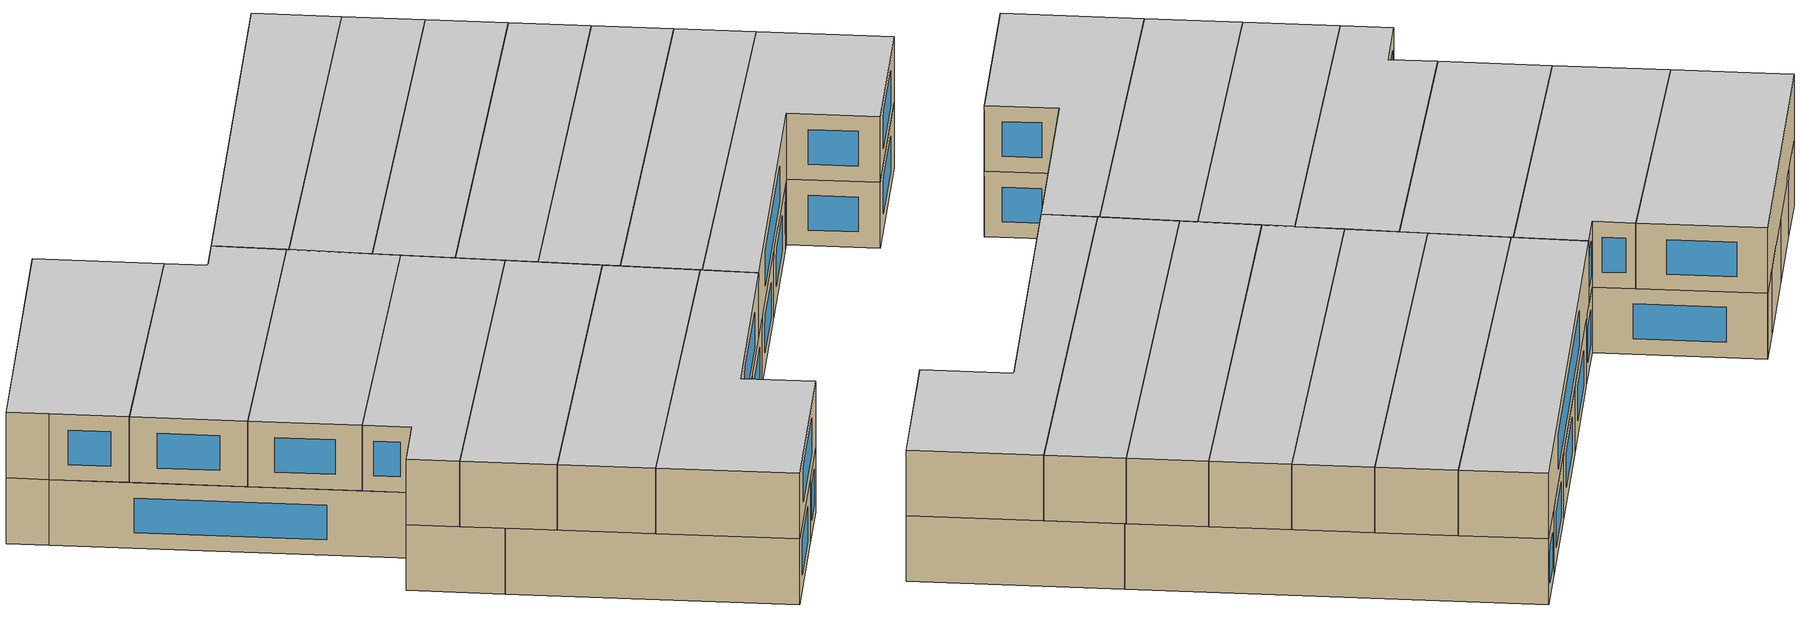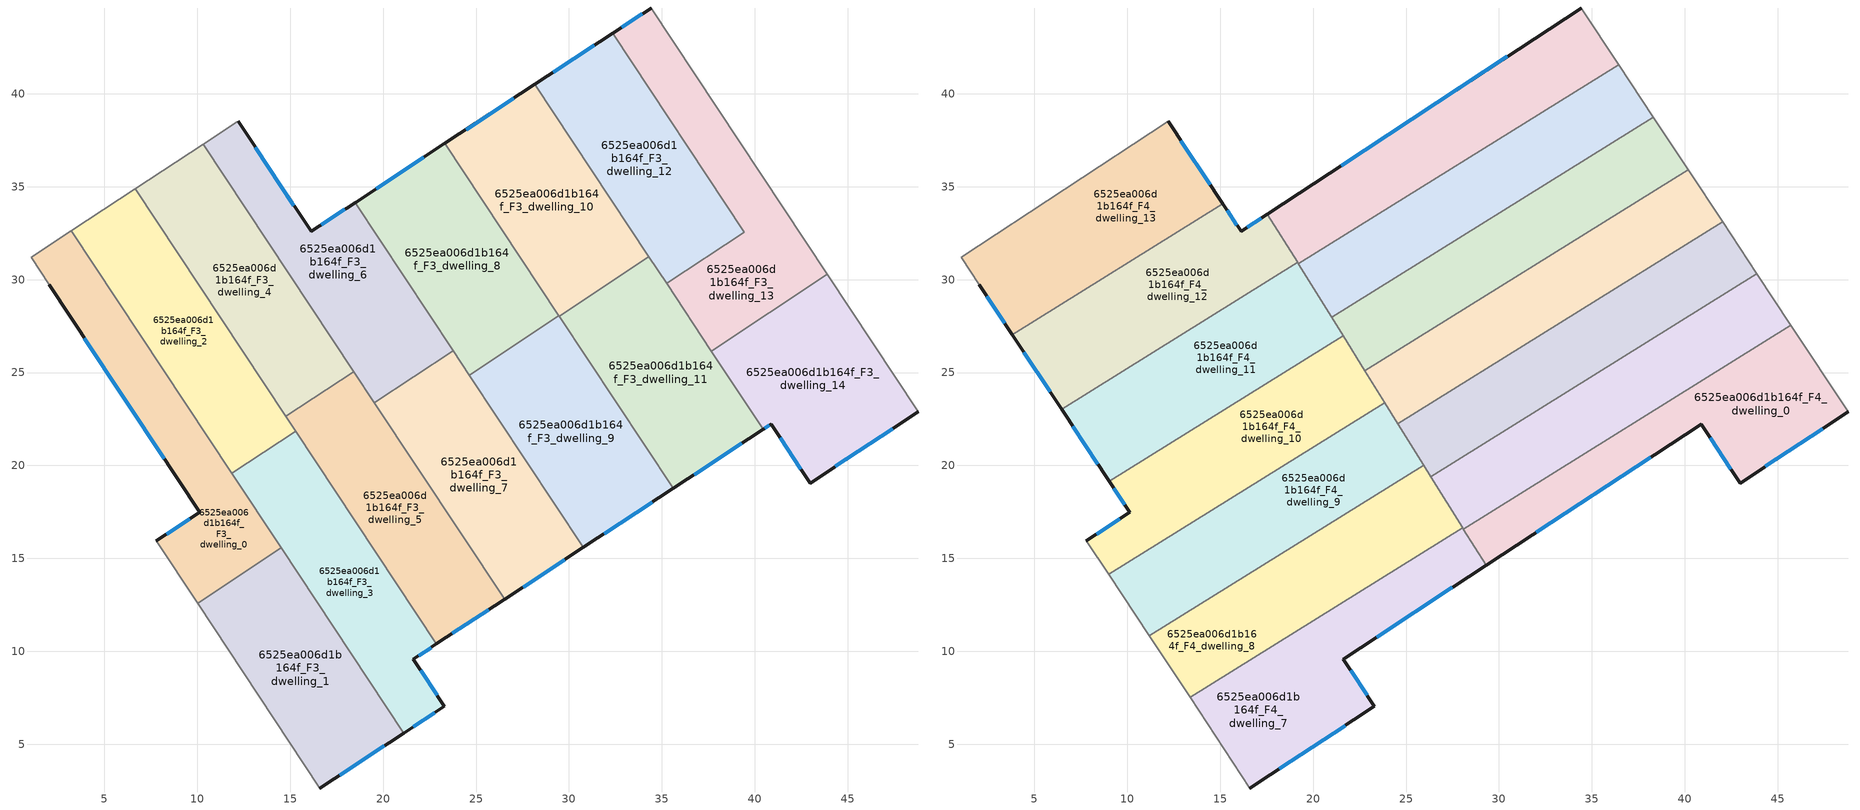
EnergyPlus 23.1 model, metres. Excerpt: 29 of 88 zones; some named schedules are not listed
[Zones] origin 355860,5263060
6525ea006d1b164f_F3_dwelling_0
 floor to 6525ea006d1b164f_F2_dwelling_0 (EU_floor_Construction): 3.22,32.63 14.51,15.57 10.02,12.59 7.8,15.95 10.13,17.48 2.03,29.74 1.06,31.21 z9
 wall outside (EU_wall_Construction): 2.03,29.74 10.13,17.48 7.8,15.95 z9:12
 wall adiabatic (EU_wall_Construction): 3.22,32.63 1.06,31.21 2.03,29.74 / 7.8,15.95 10.02,12.59 z9:12
 wall to 6525ea006d1b164f_F3_dwelling_1 (EU_wall_Construction): 10.02,12.59 14.51,15.57 z9:12
 wall to 6525ea006d1b164f_F3_dwelling_2 (EU_wall_Construction): 11.87,19.57 3.22,32.63 z9:12
 wall to 6525ea006d1b164f_F3_dwelling_3 (EU_wall_Construction): 14.51,15.57 11.87,19.57 z9:12
 window (EU_Window_Construction): 3.93,26.86 8.23,20.36 / 9.58,17.12 8.34,16.31 z9.7:11.3
6525ea006d1b164f_F3_dwelling_1
 floor to 6525ea006d1b164f_F2_dwelling_1 (EU_floor_Construction): 14.51,15.57 21.11,5.6 16.6,2.64 10.02,12.59 z9
 wall outside (EU_wall_Construction): 16.6,2.64 21.11,5.6 z9:12
 wall adiabatic (EU_wall_Construction): 10.02,12.59 16.6,2.64 z9:12
 wall to 6525ea006d1b164f_F3_dwelling_3 (EU_wall_Construction): 21.11,5.6 14.51,15.57 z9:12
 window (EU_Window_Construction): 17.66,3.34 20.05,4.91 z9.7:11.3
 ceiling adiabatic (EU_roof_Construction): 21.11,5.6 17.96,10.36 13.38,7.51 16.6,2.64 z12
6525ea006d1b164f_F3_dwelling_10
 floor to 6525ea006d1b164f_F2_dwelling_10 (EU_floor_Construction): 28.16,40.5 34.29,31.23 29.47,28.04 23.33,37.33 z9
 wall outside (EU_wall_Construction): 28.16,40.5 23.33,37.33 z9:12
 wall to 6525ea006d1b164f_F3_dwelling_11 (EU_wall_Construction): 29.47,28.04 34.29,31.23 z9:12
 wall to 6525ea006d1b164f_F3_dwelling_12 (EU_wall_Construction): 34.29,31.23 28.16,40.5 z9:12
 wall to 6525ea006d1b164f_F3_dwelling_8 (EU_wall_Construction): 23.33,37.33 29.46,28.05 z9:12
 wall to 6525ea006d1b164f_F3_dwelling_9 (EU_wall_Construction): 29.46,28.05 29.47,28.04 z9:12
 window (EU_Window_Construction): 27.02,39.76 24.46,38.07 z9.7:11.3
6525ea006d1b164f_F3_dwelling_11
 floor to 6525ea006d1b164f_F2_dwelling_11 (EU_floor_Construction): 34.29,31.23 40.44,21.95 35.6,18.77 29.47,28.04 z9
 wall outside (EU_wall_Construction): 35.6,18.77 40.44,21.95 z9:12
 wall to 6525ea006d1b164f_F3_dwelling_9 (EU_wall_Construction): 29.47,28.04 35.6,18.77 z9:12
 wall to 6525ea006d1b164f_F3_dwelling_14 (EU_wall_Construction): 40.44,21.95 37.66,26.15 z9:12
 wall to 6525ea006d1b164f_F3_dwelling_13 (EU_wall_Construction): 37.66,26.15 35.25,29.79 z9:12
 wall to 6525ea006d1b164f_F3_dwelling_12 (EU_wall_Construction): 35.25,29.79 34.29,31.23 z9:12
 window (EU_Window_Construction): 36.74,19.51 39.3,21.2 z9.7:11.3
6525ea006d1b164f_F3_dwelling_12
 floor to 6525ea006d1b164f_F2_dwelling_12 (EU_floor_Construction): 32.35,43.26 39.43,32.56 35.25,29.79 28.16,40.5 z9
 wall outside (EU_wall_Construction): 32.35,43.26 28.16,40.5 z9:12
 wall to 6525ea006d1b164f_F3_dwelling_13 (EU_wall_Construction): 35.25,29.79 39.43,32.56 32.35,43.26 z9:12
 window (EU_Window_Construction): 31.37,42.61 29.14,41.15 z9.7:11.3
6525ea006d1b164f_F3_dwelling_13
 floor to 6525ea006d1b164f_F2_dwelling_13 (EU_floor_Construction): 34.41,44.62 43.9,30.28 37.66,26.15 35.25,29.79 39.43,32.56 32.35,43.26 z9
 wall outside (EU_wall_Construction): 34.41,44.62 32.35,43.26 z9:12
 wall adiabatic (EU_wall_Construction): 43.9,30.28 34.41,44.62 z9:12
 wall to 6525ea006d1b164f_F3_dwelling_14 (EU_wall_Construction): 37.66,26.15 43.9,30.28 z9:12
 window (EU_Window_Construction): 33.93,44.3 32.84,43.58 z9.7:11.3
6525ea006d1b164f_F3_dwelling_14
 floor to 6525ea006d1b164f_F2_dwelling_14 (EU_floor_Construction): 43.9,30.28 48.8,22.88 42.97,19.05 40.87,22.23 40.44,21.95 37.66,26.15 z9
 wall outside (EU_wall_Construction): 40.44,21.95 40.87,22.23 42.97,19.05 48.8,22.88 z9:12
 wall adiabatic (EU_wall_Construction): 48.8,22.88 43.9,30.28 z9:12
 window (EU_Window_Construction): 40.54,22.01 40.77,22.16 / 44.34,19.95 47.43,21.98 / 41.36,21.48 42.48,19.8 z9.7:11.3
6525ea006d1b164f_F3_dwelling_2
 floor to 6525ea006d1b164f_F2_dwelling_2 (EU_floor_Construction): 6.66,34.89 15.29,21.84 11.86,19.57 3.22,32.63 z9
 wall adiabatic (EU_wall_Construction): 6.66,34.89 3.22,32.63 z9:12
 wall to 6525ea006d1b164f_F3_dwelling_4 (EU_wall_Construction): 14.77,22.64 6.66,34.89 z9:12
 wall to 6525ea006d1b164f_F3_dwelling_3 (EU_wall_Construction): 11.86,19.57 15.29,21.84 z9:12
 wall to 6525ea006d1b164f_F3_dwelling_5 (EU_wall_Construction): 15.29,21.84 14.77,22.64 z9:12
6525ea006d1b164f_F3_dwelling_3
 floor to 6525ea006d1b164f_F2_dwelling_3 (EU_floor_Construction): 15.29,21.84 22.87,10.39 21.62,9.57 23.29,7.04 21.11,5.6 11.86,19.57 z9
 wall outside (EU_wall_Construction): 21.11,5.6 23.29,7.04 21.62,9.57 22.87,10.39 z9:12
 wall to 6525ea006d1b164f_F3_dwelling_5 (EU_wall_Construction): 22.87,10.39 15.29,21.84 z9:12
 window (EU_Window_Construction): 21.62,5.94 22.78,6.7 / 21.91,9.76 22.58,10.2 / 22.9,7.63 22.01,8.98 z9.7:11.3
6525ea006d1b164f_F3_dwelling_4
 floor to 6525ea006d1b164f_F2_dwelling_4 (EU_floor_Construction): 10.33,37.3 18.43,25.05 14.77,22.64 6.66,34.89 z9
 wall to 6525ea006d1b164f_F3_dwelling_5 (EU_wall_Construction): 14.77,22.64 18.43,25.05 z9:12
 wall adiabatic (EU_wall_Construction): 10.33,37.3 6.66,34.89 z9:12
 wall to 6525ea006d1b164f_F3_dwelling_6 (EU_wall_Construction): 18.43,25.05 10.33,37.3 z9:12
6525ea006d1b164f_F3_dwelling_5
 floor to 6525ea006d1b164f_F2_dwelling_5 (EU_floor_Construction): 18.43,25.05 26.53,12.8 22.87,10.39 14.77,22.64 z9
 wall outside (EU_wall_Construction): 22.87,10.39 26.53,12.8 z9:12
 wall to 6525ea006d1b164f_F3_dwelling_7 (EU_wall_Construction): 26.53,12.8 19.53,23.39 z9:12
 wall to 6525ea006d1b164f_F3_dwelling_6 (EU_wall_Construction): 19.53,23.38 18.43,25.06 z9:12
 window (EU_Window_Construction): 23.73,10.96 25.67,12.24 z9.7:11.3
6525ea006d1b164f_F3_dwelling_6
 floor to 6525ea006d1b164f_F2_dwelling_6 (EU_floor_Construction): 18.49,34.14 23.76,26.18 19.53,23.38 10.33,37.3 12.16,38.5 12.2,38.53 16.12,32.59 z9
 wall outside (EU_wall_Construction): 18.49,34.14 16.12,32.59 12.2,38.53 z9:12
 wall to 6525ea006d1b164f_F3_dwelling_7 (EU_wall_Construction): 19.53,23.38 23.76,26.18 z9:12
 wall adiabatic (EU_wall_Construction): 12.2,38.53 12.16,38.5 10.33,37.3 z9:12
 wall to 6525ea006d1b164f_F3_dwelling_8 (EU_wall_Construction): 23.76,26.18 18.49,34.14 z9:12
 window (EU_Window_Construction): 15.2,33.98 13.12,37.13 / 17.94,33.78 16.68,32.96 z9.7:11.3
6525ea006d1b164f_F3_dwelling_7
 floor to 6525ea006d1b164f_F2_dwelling_7 (EU_floor_Construction): 23.76,26.18 30.77,15.59 26.53,12.8 19.53,23.38 z9
 wall outside (EU_wall_Construction): 26.53,12.8 30.77,15.59 z9:12
 wall to 6525ea006d1b164f_F3_dwelling_9 (EU_wall_Construction): 30.77,15.59 24.63,24.86 z9:12
 wall to 6525ea006d1b164f_F3_dwelling_8 (EU_wall_Construction): 24.64,24.86 23.76,26.18 z9:12
 window (EU_Window_Construction): 27.53,13.46 29.78,14.93 z9.7:11.3
 ceiling adiabatic (EU_roof_Construction): 29.3,14.62 25.94,20.02 22.98,18.18 26.53,12.8 z12; 25.84,23.04 23.76,26.18 22.59,25.41 24.56,22.24 z12
6525ea006d1b164f_F3_dwelling_8
 floor to 6525ea006d1b164f_F2_dwelling_8 (EU_floor_Construction): 23.33,37.33 29.46,28.05 24.64,24.86 18.49,34.14 z9
 wall outside (EU_wall_Construction): 23.33,37.33 18.49,34.14 z9:12
 wall to 6525ea006d1b164f_F3_dwelling_9 (EU_wall_Construction): 24.64,24.86 29.46,28.05 z9:12
 window (EU_Window_Construction): 22.19,36.58 19.63,34.89 z9.7:11.3
6525ea006d1b164f_F3_dwelling_9
 floor to 6525ea006d1b164f_F2_dwelling_9 (EU_floor_Construction): 29.46,28.05 35.6,18.77 30.77,15.59 24.64,24.86 z9
 wall outside (EU_wall_Construction): 30.77,15.59 35.6,18.77 z9:12
 window (EU_Window_Construction): 31.91,16.33 34.47,18.02 z9.7:11.3
6525ea006d1b164f_F4_dwelling_0
 floor to 6525ea006d1b164f_F3_dwelling_14 (EU_floor_Construction): 45.71,27.54 48.8,22.88 42.97,19.05 40.87,22.23 40.44,21.95 39.35,23.59 z12
 floor to 6525ea006d1b164f_F3_dwelling_11 (EU_floor_Construction): 39.35,23.59 40.44,21.95 35.6,18.77 34.44,20.53 z12
 floor to 6525ea006d1b164f_F3_dwelling_9 (EU_floor_Construction): 34.44,20.53 35.6,18.77 30.77,15.59 29.52,17.47 z12
 floor to 6525ea006d1b164f_F3_dwelling_7 (EU_floor_Construction): 29.52,17.47 30.77,15.59 29.3,14.62 28.09,16.58 z12
 wall outside (EU_wall_Construction): 29.3,14.62 40.87,22.23 42.97,19.05 48.8,22.88 z12:15
 wall to 6525ea006d1b164f_F4_dwelling_1 (EU_wall_Construction): 45.71,27.54 28.09,16.58 z12:15
 wall adiabatic (EU_wall_Construction): 48.8,22.88 45.71,27.54 z12:15
 wall to 6525ea006d1b164f_F4_dwelling_7 (EU_wall_Construction): 28.09,16.58 29.3,14.62 z12:15
 window (EU_Window_Construction): 32.02,16.41 38.15,20.44 / 44.34,19.95 47.43,21.98 / 41.36,21.48 42.48,19.8 z12.7:14.3
 ceiling to 6525ea006d1b164f_F5_dwelling_0 (EU_floor_Construction): 42.97,19.05 48.8,22.88 45.71,27.54 28.09,16.58 29.3,14.62 40.87,22.23 z15
6525ea006d1b164f_F4_dwelling_1
 floor to 6525ea006d1b164f_F3_dwelling_11 (EU_floor_Construction): 37.52,26.37 39.35,23.59 34.44,20.53 32.6,23.31 z12
 floor to 6525ea006d1b164f_F3_dwelling_14 (EU_floor_Construction): 43.9,30.28 45.71,27.54 39.35,23.59 37.66,26.15 z12
 floor to 6525ea006d1b164f_F3_dwelling_9 (EU_floor_Construction): 32.6,23.31 34.44,20.53 29.52,17.47 27.69,20.25 z12
 floor to 6525ea006d1b164f_F3_dwelling_13 (EU_floor_Construction): 43.87,30.32 43.9,30.28 37.66,26.15 37.52,26.37 z12
 floor to 6525ea006d1b164f_F3_dwelling_7 (EU_floor_Construction): 27.69,20.25 29.52,17.47 28.09,16.58 26.33,19.4 z12
 wall adiabatic (EU_wall_Construction): 45.71,27.54 43.87,30.32 z12:15
 wall to 6525ea006d1b164f_F4_dwelling_2 (EU_wall_Construction): 43.87,30.32 26.33,19.4 z12:15
 wall to 6525ea006d1b164f_F4_dwelling_8 (EU_wall_Construction): 26.33,19.4 28.05,16.64 z12:15
 wall to 6525ea006d1b164f_F4_dwelling_7 (EU_wall_Construction): 28.05,16.64 28.09,16.58 z12:15
 ceiling to 6525ea006d1b164f_F5_dwelling_1 (EU_floor_Construction): 45.71,27.54 43.87,30.32 26.33,19.4 28.09,16.58 z15
6525ea006d1b164f_F4_dwelling_10
 floor to 6525ea006d1b164f_F3_dwelling_0 (EU_floor_Construction): 11.23,20.53 13.58,16.98 9,14.13 7.8,15.95 10.13,17.48 9.02,19.16 z12
 floor to 6525ea006d1b164f_F3_dwelling_5 (EU_floor_Construction): 18.45,25.02 20.79,21.48 17.07,19.16 14.77,22.64 17.32,24.32 z12
 floor to 6525ea006d1b164f_F3_dwelling_4 (EU_floor_Construction): 17.32,24.32 14.77,22.64 14.72,22.71 z12
 floor to 6525ea006d1b164f_F3_dwelling_2 (EU_floor_Construction): 14.72,22.71 15.29,21.84 11.87,19.57 11.23,20.53 z12
 floor to 6525ea006d1b164f_F3_dwelling_3 (EU_floor_Construction): 15.29,21.84 17.07,19.16 13.58,16.98 11.87,19.57 z12
 floor to 6525ea006d1b164f_F3_dwelling_6 (EU_floor_Construction): 21.61,26.99 22.59,25.41 19.53,23.39 18.45,25.02 z12
 floor to 6525ea006d1b164f_F3_dwelling_7 (EU_floor_Construction): 22.59,25.41 23.85,23.38 20.79,21.48 19.53,23.39 z12
 wall outside (EU_wall_Construction): 9.02,19.16 10.13,17.48 7.8,15.95 z12:15
 wall to 6525ea006d1b164f_F4_dwelling_9 (EU_wall_Construction): 9,14.13 23.85,23.38 z12:15
 wall adiabatic (EU_wall_Construction): 7.8,15.95 9,14.13 z12:15
 wall to 6525ea006d1b164f_F4_dwelling_11 (EU_wall_Construction): 21.61,26.99 9.02,19.16 z12:15
 wall to 6525ea006d1b164f_F4_dwelling_4 (EU_wall_Construction): 22.78,25.1 21.61,26.99 z12:15
 wall to 6525ea006d1b164f_F4_dwelling_3 (EU_wall_Construction): 23.85,23.38 22.78,25.1 z12:15
 window (EU_Window_Construction): 9.58,17.12 8.34,16.31 / 9.28,18.77 9.87,17.88 z12.7:14.3
 ceiling to 6525ea006d1b164f_F5_dwelling_10 (EU_floor_Construction): 23.85,23.38 21.61,26.99 9.02,19.16 10.13,17.48 7.8,15.95 9,14.13 z15
6525ea006d1b164f_F4_dwelling_11
 floor to 6525ea006d1b164f_F3_dwelling_4 (EU_floor_Construction): 15.89,28.89 18.43,25.05 17.32,24.32 14.72,22.71 12.16,26.57 z12
 floor to 6525ea006d1b164f_F3_dwelling_6 (EU_floor_Construction): 19.16,30.92 21.61,26.99 18.45,25.02 15.89,28.89 z12
 floor to 6525ea006d1b164f_F3_dwelling_2 (EU_floor_Construction): 12.16,26.57 14.72,22.71 11.23,20.53 8.67,24.4 z12
 floor to 6525ea006d1b164f_F3_dwelling_5 (EU_floor_Construction): 18.43,25.05 18.45,25.02 17.32,24.32 z12
 floor to 6525ea006d1b164f_F3_dwelling_0 (EU_floor_Construction): 8.67,24.4 11.23,20.53 9.02,19.16 6.46,23.03 z12
 wall outside (EU_wall_Construction): 6.46,23.03 9.02,19.16 z12:15
 wall to 6525ea006d1b164f_F4_dwelling_12 (EU_wall_Construction): 19.16,30.92 6.46,23.03 z12:15
 wall to 6525ea006d1b164f_F4_dwelling_5 (EU_wall_Construction): 21,27.96 19.21,30.84 z12:15
 wall to 6525ea006d1b164f_F4_dwelling_4 (EU_wall_Construction): 21.61,26.99 21,27.96 z12:15
 wall to 6525ea006d1b164f_F4_dwelling_6 (EU_wall_Construction): 19.21,30.84 19.16,30.92 z12:15
 window (EU_Window_Construction): 7.06,22.12 8.42,20.07 z12.7:14.3
 ceiling to 6525ea006d1b164f_F5_dwelling_11 (EU_floor_Construction): 21.61,26.99 19.16,30.92 6.46,23.03 9.02,19.16 z15
6525ea006d1b164f_F4_dwelling_12
 floor to 6525ea006d1b164f_F3_dwelling_2 (EU_floor_Construction): 9.52,30.57 12.16,26.57 8.67,24.4 6.02,28.4 z12
 floor to 6525ea006d1b164f_F3_dwelling_4 (EU_floor_Construction): 13.24,32.89 15.89,28.89 12.16,26.57 9.52,30.57 z12
 floor to 6525ea006d1b164f_F3_dwelling_0 (EU_floor_Construction): 6.02,28.4 8.67,24.4 6.46,23.03 3.82,27.03 z12
 floor to 6525ea006d1b164f_F3_dwelling_6 (EU_floor_Construction): 17.54,33.52 19.16,30.92 15.89,28.89 13.24,32.89 15.14,34.07 16.12,32.59 z12
 wall outside (EU_wall_Construction): 17.54,33.52 16.12,32.59 15.14,34.07 / 3.82,27.03 6.46,23.03 z12:15
 wall to 6525ea006d1b164f_F4_dwelling_13 (EU_wall_Construction): 15.14,34.07 3.82,27.03 z12:15
 wall to 6525ea006d1b164f_F4_dwelling_6 (EU_wall_Construction): 19.16,30.92 17.54,33.52 z12:15
 window (EU_Window_Construction): 17.21,33.3 16.46,32.81 / 4.44,26.09 5.84,23.97 / 15.89,32.94 15.37,33.72 z12.7:14.3
 ceiling to 6525ea006d1b164f_F5_dwelling_12 (EU_floor_Construction): 19.16,30.92 17.54,33.52 16.12,32.59 15.14,34.07 3.82,27.03 6.46,23.03 z15
6525ea006d1b164f_F4_dwelling_13
 floor to 6525ea006d1b164f_F3_dwelling_6 (EU_floor_Construction): 12.2,38.53 15.14,34.07 13.24,32.89 10.33,37.3 12.16,38.5 z12
 floor to 6525ea006d1b164f_F3_dwelling_0 (EU_floor_Construction): 3.23,32.63 6.02,28.4 3.82,27.03 2.03,29.74 1.06,31.21 z12
 floor to 6525ea006d1b164f_F3_dwelling_4 (EU_floor_Construction): 10.33,37.3 13.24,32.89 9.52,30.57 6.66,34.89 z12
 floor to 6525ea006d1b164f_F3_dwelling_2 (EU_floor_Construction): 6.66,34.89 9.52,30.57 6.02,28.4 3.23,32.63 z12
 wall outside (EU_wall_Construction): 15.14,34.07 12.2,38.53 / 2.03,29.74 3.82,27.03 z12:15
 wall adiabatic (EU_wall_Construction): 12.2,38.53 1.06,31.21 2.03,29.74 z12:15
 window (EU_Window_Construction): 14.45,35.12 12.89,37.48 / 2.45,29.1 3.4,27.66 z12.7:14.3
 ceiling to 6525ea006d1b164f_F5_dwelling_13 (EU_floor_Construction): 15.14,34.07 12.2,38.53 1.06,31.21 2.03,29.74 3.82,27.03 z15
6525ea006d1b164f_F4_dwelling_2
 floor to 6525ea006d1b164f_F3_dwelling_13 (EU_floor_Construction): 42.03,33.11 43.87,30.32 37.52,26.37 35.67,29.16 z12
 floor to 6525ea006d1b164f_F3_dwelling_9 (EU_floor_Construction): 30.75,26.1 32.6,23.31 27.69,20.25 25.84,23.04 z12
 floor to 6525ea006d1b164f_F3_dwelling_11 (EU_floor_Construction): 35.67,29.16 37.52,26.37 32.6,23.31 30.75,26.1 z12
 floor to 6525ea006d1b164f_F3_dwelling_7 (EU_floor_Construction): 25.84,23.04 27.69,20.25 26.33,19.4 24.56,22.24 z12
 wall to 6525ea006d1b164f_F4_dwelling_3 (EU_wall_Construction): 42.03,33.11 24.56,22.24 z12:15
 wall adiabatic (EU_wall_Construction): 43.87,30.32 42.03,33.11 z12:15
 wall to 6525ea006d1b164f_F4_dwelling_9 (EU_wall_Construction): 24.56,22.24 25.94,20.02 z12:15
 wall to 6525ea006d1b164f_F4_dwelling_8 (EU_wall_Construction): 25.94,20.02 26.33,19.4 z12:15
 ceiling to 6525ea006d1b164f_F5_dwelling_2 (EU_floor_Construction): 43.87,30.32 42.03,33.11 24.56,22.24 26.33,19.4 z15
6525ea006d1b164f_F4_dwelling_3
 floor to 6525ea006d1b164f_F3_dwelling_11 (EU_floor_Construction): 34.29,31.23 35.67,29.16 30.75,26.1 29.47,28.04 z12
 floor to 6525ea006d1b164f_F3_dwelling_12 (EU_floor_Construction): 38.07,34.61 39.43,32.56 35.25,29.79 33.81,31.96 z12
 floor to 6525ea006d1b164f_F3_dwelling_9 (EU_floor_Construction): 29.47,28.04 30.75,26.1 25.84,23.04 24.64,24.86 29.46,28.05 z12
 floor to 6525ea006d1b164f_F3_dwelling_10 (EU_floor_Construction): 33.81,31.96 34.29,31.23 29.47,28.04 28.9,28.9 z12
 floor to 6525ea006d1b164f_F3_dwelling_13 (EU_floor_Construction): 40.17,35.92 42.03,33.11 35.67,29.16 35.25,29.79 39.43,32.56 38.07,34.61 z12
 floor to 6525ea006d1b164f_F3_dwelling_8 (EU_floor_Construction): 28.9,28.9 29.46,28.05 24.64,24.86 23.98,25.84 z12
 floor adiabatic (EU_floor_Construction): 23.98,25.84 25.84,23.04 24.56,22.24 22.78,25.1 z12
 wall to 6525ea006d1b164f_F4_dwelling_4 (EU_wall_Construction): 40.17,35.92 22.78,25.1 z12:15
 wall adiabatic (EU_wall_Construction): 42.03,33.11 40.17,35.92 z12:15
 wall to 6525ea006d1b164f_F4_dwelling_9 (EU_wall_Construction): 23.85,23.38 24.56,22.24 z12:15
 ceiling to 6525ea006d1b164f_F5_dwelling_3 (EU_floor_Construction): 42.03,33.11 40.17,35.92 22.78,25.1 24.56,22.24 z15
6525ea006d1b164f_F4_dwelling_4
 floor to 6525ea006d1b164f_F3_dwelling_8 (EU_floor_Construction): 27.04,31.72 28.9,28.9 23.98,25.84 22.12,28.66 z12
 floor to 6525ea006d1b164f_F3_dwelling_12 (EU_floor_Construction): 36.21,37.43 38.07,34.61 33.81,31.96 31.95,34.78 z12
 floor to 6525ea006d1b164f_F3_dwelling_10 (EU_floor_Construction): 31.95,34.78 33.81,31.96 28.9,28.9 27.04,31.72 z12
 floor to 6525ea006d1b164f_F3_dwelling_13 (EU_floor_Construction): 38.31,38.73 40.17,35.92 38.07,34.61 36.21,37.43 z12
 floor to 6525ea006d1b164f_F3_dwelling_6 (EU_floor_Construction): 22.12,28.66 23.76,26.18 22.59,25.41 21,27.96 z12
 floor adiabatic (EU_floor_Construction): 23.76,26.18 23.98,25.84 22.78,25.1 22.59,25.41 z12
 wall to 6525ea006d1b164f_F4_dwelling_5 (EU_wall_Construction): 38.31,38.73 21,27.96 z12:15
 wall adiabatic (EU_wall_Construction): 40.17,35.92 38.31,38.73 z12:15
 ceiling to 6525ea006d1b164f_F5_dwelling_4 (EU_floor_Construction): 40.17,35.92 38.31,38.73 21,27.96 22.78,25.1 z15
6525ea006d1b164f_F4_dwelling_5
 floor to 6525ea006d1b164f_F3_dwelling_12 (EU_floor_Construction): 34.34,40.26 36.21,37.43 31.95,34.78 30.08,37.61 z12
 floor to 6525ea006d1b164f_F3_dwelling_10 (EU_floor_Construction): 30.08,37.61 31.95,34.78 27.04,31.72 25.16,34.55 z12
 floor to 6525ea006d1b164f_F3_dwelling_13 (EU_floor_Construction): 36.44,41.56 38.31,38.73 36.21,37.43 34.34,40.26 z12
 floor to 6525ea006d1b164f_F3_dwelling_8 (EU_floor_Construction): 25.16,34.55 27.04,31.72 22.12,28.66 20.25,31.49 z12
 floor to 6525ea006d1b164f_F3_dwelling_6 (EU_floor_Construction): 20.25,31.49 22.12,28.66 21,27.96 19.21,30.84 z12
 wall to 6525ea006d1b164f_F4_dwelling_6 (EU_wall_Construction): 36.44,41.56 19.21,30.84 z12:15
 wall adiabatic (EU_wall_Construction): 38.31,38.73 36.44,41.56 z12:15
 ceiling to 6525ea006d1b164f_F5_dwelling_5 (EU_floor_Construction): 38.31,38.73 36.44,41.56 19.21,30.84 21,27.96 z15
6525ea006d1b164f_F4_dwelling_6
 floor to 6525ea006d1b164f_F3_dwelling_10 (EU_floor_Construction): 28.16,40.5 30.08,37.61 25.16,34.55 23.33,37.32 z12
 floor to 6525ea006d1b164f_F3_dwelling_12 (EU_floor_Construction): 32.35,43.26 34.34,40.26 30.08,37.61 28.16,40.5 z12
 floor to 6525ea006d1b164f_F3_dwelling_13 (EU_floor_Construction): 34.41,44.62 36.44,41.56 34.34,40.26 32.35,43.26 z12
 floor to 6525ea006d1b164f_F3_dwelling_8 (EU_floor_Construction): 23.33,37.32 25.16,34.55 20.25,31.49 18.49,34.14 z12
 floor to 6525ea006d1b164f_F3_dwelling_6 (EU_floor_Construction): 18.49,34.14 20.25,31.49 19.21,30.84 17.54,33.52 z12
 wall outside (EU_wall_Construction): 34.41,44.62 17.54,33.52 z12:15
 wall adiabatic (EU_wall_Construction): 36.44,41.56 34.41,44.62 z12:15
 window (EU_Window_Construction): 30.45,42.01 21.5,36.13 z12.7:14.3
 ceiling to 6525ea006d1b164f_F5_dwelling_6 (EU_floor_Construction): 36.44,41.56 34.41,44.62 17.54,33.52 19.21,30.84 z15
6525ea006d1b164f_F4_dwelling_7
 floor to 6525ea006d1b164f_F3_dwelling_3 (EU_floor_Construction): 21.45,12.54 22.87,10.4 21.62,9.57 23.29,7.04 21.11,5.6 17.96,10.36 z12
 floor to 6525ea006d1b164f_F3_dwelling_5 (EU_floor_Construction): 25.18,14.86 26.53,12.8 22.87,10.4 21.45,12.54 z12
 floor adiabatic (EU_floor_Construction): 28.04,16.64 29.3,14.62 26.53,12.8 25.18,14.86 17.96,10.36 21.11,5.6 16.6,2.64 13.38,7.51 z12
 wall outside (EU_wall_Construction): 16.6,2.64 23.29,7.04 21.62,9.57 29.3,14.62 z12:15
 wall adiabatic (EU_wall_Construction): 13.38,7.51 16.6,2.64 z12:15
 wall to 6525ea006d1b164f_F4_dwelling_8 (EU_wall_Construction): 28.04,16.64 13.38,7.51 z12:15
 window (EU_Window_Construction): 18.17,3.68 21.72,6.01 / 23.42,10.76 27.5,13.44 / 22.9,7.63 22.01,8.98 z12.7:14.3
 ceiling to 6525ea006d1b164f_F5_dwelling_7 (EU_floor_Construction): 23.29,7.04 21.62,9.57 29.3,14.62 28.04,16.64 13.38,7.51 16.6,2.64 z15
6525ea006d1b164f_F4_dwelling_8
 floor to 6525ea006d1b164f_F3_dwelling_3 (EU_floor_Construction): 19.25,15.86 21.45,12.54 17.96,10.36 15.76,13.68 z12
 floor to 6525ea006d1b164f_F3_dwelling_5 (EU_floor_Construction): 22.98,18.18 25.18,14.86 21.45,12.54 19.25,15.86 z12
 floor to 6525ea006d1b164f_F3_dwelling_1 (EU_floor_Construction): 15.76,13.68 17.96,10.36 13.38,7.51 11.18,10.83 z12
 floor adiabatic (EU_floor_Construction): 25.94,20.02 28.04,16.64 25.18,14.86 22.98,18.18 z12
 wall to 6525ea006d1b164f_F4_dwelling_9 (EU_wall_Construction): 25.94,20.02 11.18,10.83 z12:15
 wall adiabatic (EU_wall_Construction): 11.18,10.83 13.38,7.51 z12:15
 ceiling to 6525ea006d1b164f_F5_dwelling_8 (EU_floor_Construction): 28.04,16.64 25.94,20.02 11.18,10.83 13.38,7.51 z15
6525ea006d1b164f_F4_dwelling_9
 floor to 6525ea006d1b164f_F3_dwelling_5 (EU_floor_Construction): 20.79,21.48 22.98,18.18 19.25,15.86 17.07,19.16 z12
 floor to 6525ea006d1b164f_F3_dwelling_7 (EU_floor_Construction): 23.85,23.38 25.94,20.02 22.98,18.18 20.79,21.48 z12
 floor to 6525ea006d1b164f_F3_dwelling_0 (EU_floor_Construction): 13.58,16.98 14.51,15.57 10.02,12.59 9,14.13 z12
 floor to 6525ea006d1b164f_F3_dwelling_3 (EU_floor_Construction): 17.07,19.16 19.25,15.86 15.76,13.68 13.58,16.98 z12
 floor to 6525ea006d1b164f_F3_dwelling_1 (EU_floor_Construction): 14.51,15.57 15.76,13.68 11.18,10.83 10.02,12.59 z12
 wall adiabatic (EU_wall_Construction): 9,14.13 11.18,10.83 z12:15
 ceiling to 6525ea006d1b164f_F5_dwelling_9 (EU_floor_Construction): 25.94,20.02 23.85,23.38 9,14.13 11.18,10.83 z15
[Building]
EU S2 Campaign: North Axis=0; Terrain=City; Solar Distribution=FullExterior
[Site:Location]
Budapest.Ferenc.Liszt.Intl.AP: Latitude=47.437; Longitude=19.256; Time Zone=1; Elevation=185
[SizingPeriod:WeatherFileDays]
AnnualSizingPeriod: Begin Month=1; Begin Day of Month=1; End Month=12; End Day of Month=31; Day of Week for Start Day=Monday; Use Weather File Daylight Saving Period=No; Use Weather File Rain and Snow Indicators=No
[MATERIAL]
EU_InternalMass_Material: Roughness=MediumRough; Thickness=0.1; Conductivity=1; Density=1800; Specific Heat=900; Thermal Absorptance=0.9; Solar Absorptance=0.7; Visible Absorptance=0.7
[MATERIAL:NOMASS] Roughness=MediumRough; Thermal Absorptance=0.9; Solar Absorptance=0.7; Visible Absorptance=0.7
Name | Thermal Resistance
EU_wall_NoMass | 0.832559
EU_roof_NoMass | 1.39638
EU_floor_NoMass | 0.872794
[WINDOWMATERIAL:SIMPLEGLAZINGSYSTEM]
EU_Window_SimpleGlazing: UFactor=2.79869; Solar Heat Gain Coefficient=0.75; Visible Transmittance=0.75
[CONSTRUCTION]
EU_wall_Construction: EU_wall_NoMass
EU_roof_Construction: EU_roof_NoMass
EU_floor_Construction: EU_floor_NoMass
EU_Window_Construction: EU_Window_SimpleGlazing
EU_InternalMass_Construction: EU_InternalMass_Material
[ZONE] Type=1; Multiplier=1; Ceiling Height=autocalculate; Floor Area=autocalculate; Part of Total Floor Area=Yes
Name | Volume
6525ea006d1b164f_F3_dwelling_0 | 193.161
6525ea006d1b164f_F4_dwelling_0 | 206.906
6525ea006d1b164f_F3_dwelling_1 | 193.144
6525ea006d1b164f_F4_dwelling_1 | 206.941
6525ea006d1b164f_F3_dwelling_10 | 193.12
6525ea006d1b164f_F4_dwelling_10 | 206.914
6525ea006d1b164f_F3_dwelling_11; 6525ea006d1b164f_F3_dwelling_4 | 193.139
6525ea006d1b164f_F4_dwelling_11 | 206.927
6525ea006d1b164f_F3_dwelling_12 | 193.138
6525ea006d1b164f_F4_dwelling_12 | 206.929
6525ea006d1b164f_F3_dwelling_13 | 193.146
6525ea006d1b164f_F4_dwelling_13 | 206.918
6525ea006d1b164f_F3_dwelling_14 | 193.121
6525ea006d1b164f_F3_dwelling_2 | 193.125
6525ea006d1b164f_F4_dwelling_2 | 206.955
6525ea006d1b164f_F3_dwelling_3 | 193.128
6525ea006d1b164f_F4_dwelling_3 | 206.917
6525ea006d1b164f_F4_dwelling_4 | 206.93
6525ea006d1b164f_F3_dwelling_5 | 193.122
6525ea006d1b164f_F4_dwelling_5 | 206.926
6525ea006d1b164f_F3_dwelling_6 | 193.116
6525ea006d1b164f_F4_dwelling_6; 6525ea006d1b164f_F4_dwelling_7 | 206.921
6525ea006d1b164f_F3_dwelling_7 | 193.123
6525ea006d1b164f_F3_dwelling_8 | 193.15
6525ea006d1b164f_F4_dwelling_8 | 206.923
6525ea006d1b164f_F3_dwelling_9 | 193.148
6525ea006d1b164f_F4_dwelling_9 | 206.949
[INTERNALMASS] Construction=EU_InternalMass_Construction
Name | Zone or ZoneList | Surface Area
6525ea006d1b164f_F3_dwelling_0_EU_InternalMass | 6525ea006d1b164f_F3_dwelling_0 | 64.3873
6525ea006d1b164f_F3_dwelling_1_EU_InternalMass | 6525ea006d1b164f_F3_dwelling_1 | 64.3826
6525ea006d1b164f_F3_dwelling_2_EU_InternalMass | 6525ea006d1b164f_F3_dwelling_2 | 64.3755
6525ea006d1b164f_F3_dwelling_3_EU_InternalMass | 6525ea006d1b164f_F3_dwelling_3 | 64.3757
6525ea006d1b164f_F3_dwelling_4_EU_InternalMass | 6525ea006d1b164f_F3_dwelling_4 | 64.3794
6525ea006d1b164f_F3_dwelling_5_EU_InternalMass | 6525ea006d1b164f_F3_dwelling_5 | 64.3733
6525ea006d1b164f_F3_dwelling_6_EU_InternalMass | 6525ea006d1b164f_F3_dwelling_6 | 64.3718
6525ea006d1b164f_F3_dwelling_7_EU_InternalMass | 6525ea006d1b164f_F3_dwelling_7 | 64.3735
6525ea006d1b164f_F3_dwelling_8_EU_InternalMass | 6525ea006d1b164f_F3_dwelling_8 | 64.3841
6525ea006d1b164f_F3_dwelling_9_EU_InternalMass | 6525ea006d1b164f_F3_dwelling_9 | 64.3807
6525ea006d1b164f_F3_dwelling_10_EU_InternalMass | 6525ea006d1b164f_F3_dwelling_10 | 64.3722
6525ea006d1b164f_F3_dwelling_11_EU_InternalMass | 6525ea006d1b164f_F3_dwelling_11 | 64.38
6525ea006d1b164f_F3_dwelling_12_EU_InternalMass | 6525ea006d1b164f_F3_dwelling_12 | 64.379
6525ea006d1b164f_F3_dwelling_13_EU_InternalMass | 6525ea006d1b164f_F3_dwelling_13 | 64.3817
6525ea006d1b164f_F3_dwelling_14_EU_InternalMass | 6525ea006d1b164f_F3_dwelling_14 | 64.3747
6525ea006d1b164f_F4_dwelling_0_EU_InternalMass | 6525ea006d1b164f_F4_dwelling_0 | 68.9683
6525ea006d1b164f_F4_dwelling_1_EU_InternalMass | 6525ea006d1b164f_F4_dwelling_1 | 68.98
6525ea006d1b164f_F4_dwelling_2_EU_InternalMass | 6525ea006d1b164f_F4_dwelling_2 | 68.9852
6525ea006d1b164f_F4_dwelling_3_EU_InternalMass | 6525ea006d1b164f_F4_dwelling_3 | 68.9723
6525ea006d1b164f_F4_dwelling_4_EU_InternalMass | 6525ea006d1b164f_F4_dwelling_4 | 68.9767
6525ea006d1b164f_F4_dwelling_5_EU_InternalMass | 6525ea006d1b164f_F4_dwelling_5 | 68.9754
6525ea006d1b164f_F4_dwelling_6_EU_InternalMass | 6525ea006d1b164f_F4_dwelling_6 | 68.9738
6525ea006d1b164f_F4_dwelling_7_EU_InternalMass | 6525ea006d1b164f_F4_dwelling_7 | 68.9736
6525ea006d1b164f_F4_dwelling_8_EU_InternalMass | 6525ea006d1b164f_F4_dwelling_8 | 68.9744
6525ea006d1b164f_F4_dwelling_9_EU_InternalMass | 6525ea006d1b164f_F4_dwelling_9 | 68.9831
6525ea006d1b164f_F4_dwelling_10_EU_InternalMass | 6525ea006d1b164f_F4_dwelling_10 | 68.9714
6525ea006d1b164f_F4_dwelling_11_EU_InternalMass | 6525ea006d1b164f_F4_dwelling_11 | 68.9757
6525ea006d1b164f_F4_dwelling_12_EU_InternalMass | 6525ea006d1b164f_F4_dwelling_12 | 68.9764
6525ea006d1b164f_F4_dwelling_13_EU_InternalMass | 6525ea006d1b164f_F4_dwelling_13 | 68.9727
[OTHEREQUIPMENT] Fuel Type=Electricity; Design Level Calculation Method=Watts/Area; Power per Zone Floor Area=1; Fraction Latent=0; Fraction Radiant=0; Fraction Lost=0; Carbon Dioxide Generation Rate=0; EndUse Subcategory=EU_Step8_InternalGains
Name | Zone or ZoneList or Space or SpaceList | Schedule
EU_Step8_InternalGain_6525ea006d1b164f_F3_dwelling_0_f000 | 6525ea006d1b164f_F3_dwelling_0 | EU_Step8_GainSchedule_6525ea006d1b164f_F3_dwelling_0_f000
EU_Step8_InternalGain_6525ea006d1b164f_F3_dwelling_1_f000 | 6525ea006d1b164f_F3_dwelling_1 | EU_Step8_GainSchedule_6525ea006d1b164f_F3_dwelling_1_f000
EU_Step8_InternalGain_6525ea006d1b164f_F3_dwelling_2_f000 | 6525ea006d1b164f_F3_dwelling_2 | EU_Step8_GainSchedule_6525ea006d1b164f_F3_dwelling_2_f000
EU_Step8_InternalGain_6525ea006d1b164f_F3_dwelling_3_f000 | 6525ea006d1b164f_F3_dwelling_3 | EU_Step8_GainSchedule_6525ea006d1b164f_F3_dwelling_3_f000
EU_Step8_InternalGain_6525ea006d1b164f_F3_dwelling_4_f000 | 6525ea006d1b164f_F3_dwelling_4 | EU_Step8_GainSchedule_6525ea006d1b164f_F3_dwelling_4_f000
EU_Step8_InternalGain_6525ea006d1b164f_F3_dwelling_5_f000 | 6525ea006d1b164f_F3_dwelling_5 | EU_Step8_GainSchedule_6525ea006d1b164f_F3_dwelling_5_f000
EU_Step8_InternalGain_6525ea006d1b164f_F3_dwelling_6_f000 | 6525ea006d1b164f_F3_dwelling_6 | EU_Step8_GainSchedule_6525ea006d1b164f_F3_dwelling_6_f000
EU_Step8_InternalGain_6525ea006d1b164f_F3_dwelling_7_f000 | 6525ea006d1b164f_F3_dwelling_7 | EU_Step8_GainSchedule_6525ea006d1b164f_F3_dwelling_7_f000
EU_Step8_InternalGain_6525ea006d1b164f_F3_dwelling_8_f000 | 6525ea006d1b164f_F3_dwelling_8 | EU_Step8_GainSchedule_6525ea006d1b164f_F3_dwelling_8_f000
EU_Step8_InternalGain_6525ea006d1b164f_F3_dwelling_9_f000 | 6525ea006d1b164f_F3_dwelling_9 | EU_Step8_GainSchedule_6525ea006d1b164f_F3_dwelling_9_f000
EU_Step8_InternalGain_6525ea006d1b164f_F3_dwelling_10_f000 | 6525ea006d1b164f_F3_dwelling_10 | EU_Step8_GainSchedule_6525ea006d1b164f_F3_dwelling_10_f000
EU_Step8_InternalGain_6525ea006d1b164f_F3_dwelling_11_f000 | 6525ea006d1b164f_F3_dwelling_11 | EU_Step8_GainSchedule_6525ea006d1b164f_F3_dwelling_11_f000
EU_Step8_InternalGain_6525ea006d1b164f_F3_dwelling_12_f000 | 6525ea006d1b164f_F3_dwelling_12 | EU_Step8_GainSchedule_6525ea006d1b164f_F3_dwelling_12_f000
EU_Step8_InternalGain_6525ea006d1b164f_F3_dwelling_13_f000 | 6525ea006d1b164f_F3_dwelling_13 | EU_Step8_GainSchedule_6525ea006d1b164f_F3_dwelling_13_f000
EU_Step8_InternalGain_6525ea006d1b164f_F3_dwelling_14_f000 | 6525ea006d1b164f_F3_dwelling_14 | EU_Step8_GainSchedule_6525ea006d1b164f_F3_dwelling_14_f000
EU_Step8_InternalGain_6525ea006d1b164f_F4_dwelling_0_f000 | 6525ea006d1b164f_F4_dwelling_0 | EU_Step8_GainSchedule_6525ea006d1b164f_F4_dwelling_0_f000
EU_Step8_InternalGain_6525ea006d1b164f_F4_dwelling_1_f000 | 6525ea006d1b164f_F4_dwelling_1 | EU_Step8_GainSchedule_6525ea006d1b164f_F4_dwelling_1_f000
EU_Step8_InternalGain_6525ea006d1b164f_F4_dwelling_2_f000 | 6525ea006d1b164f_F4_dwelling_2 | EU_Step8_GainSchedule_6525ea006d1b164f_F4_dwelling_2_f000
EU_Step8_InternalGain_6525ea006d1b164f_F4_dwelling_3_f000 | 6525ea006d1b164f_F4_dwelling_3 | EU_Step8_GainSchedule_6525ea006d1b164f_F4_dwelling_3_f000
EU_Step8_InternalGain_6525ea006d1b164f_F4_dwelling_4_f000 | 6525ea006d1b164f_F4_dwelling_4 | EU_Step8_GainSchedule_6525ea006d1b164f_F4_dwelling_4_f000
EU_Step8_InternalGain_6525ea006d1b164f_F4_dwelling_5_f000 | 6525ea006d1b164f_F4_dwelling_5 | EU_Step8_GainSchedule_6525ea006d1b164f_F4_dwelling_5_f000
EU_Step8_InternalGain_6525ea006d1b164f_F4_dwelling_6_f000 | 6525ea006d1b164f_F4_dwelling_6 | EU_Step8_GainSchedule_6525ea006d1b164f_F4_dwelling_6_f000
EU_Step8_InternalGain_6525ea006d1b164f_F4_dwelling_7_f000 | 6525ea006d1b164f_F4_dwelling_7 | EU_Step8_GainSchedule_6525ea006d1b164f_F4_dwelling_7_f000
EU_Step8_InternalGain_6525ea006d1b164f_F4_dwelling_8_f000 | 6525ea006d1b164f_F4_dwelling_8 | EU_Step8_GainSchedule_6525ea006d1b164f_F4_dwelling_8_f000
EU_Step8_InternalGain_6525ea006d1b164f_F4_dwelling_9_f000 | 6525ea006d1b164f_F4_dwelling_9 | EU_Step8_GainSchedule_6525ea006d1b164f_F4_dwelling_9_f000
EU_Step8_InternalGain_6525ea006d1b164f_F4_dwelling_10_f000 | 6525ea006d1b164f_F4_dwelling_10 | EU_Step8_GainSchedule_6525ea006d1b164f_F4_dwelling_10_f000
EU_Step8_InternalGain_6525ea006d1b164f_F4_dwelling_11_f000 | 6525ea006d1b164f_F4_dwelling_11 | EU_Step8_GainSchedule_6525ea006d1b164f_F4_dwelling_11_f000
EU_Step8_InternalGain_6525ea006d1b164f_F4_dwelling_12_f000 | 6525ea006d1b164f_F4_dwelling_12 | EU_Step8_GainSchedule_6525ea006d1b164f_F4_dwelling_12_f000
EU_Step8_InternalGain_6525ea006d1b164f_F4_dwelling_13_f000 | 6525ea006d1b164f_F4_dwelling_13 | EU_Step8_GainSchedule_6525ea006d1b164f_F4_dwelling_13_f000
[ZONEVENTILATION:DESIGNFLOWRATE] Schedule=EU_AlwaysOn; Design Flow Rate Calculation Method=AirChanges/Hour; Air Changes per Hour=0.475469; Ventilation Type=Natural; Fan Pressure Rise=0; Fan Total Efficiency=1; Constant Term Coefficient=1; Temperature Term Coefficient=0; Velocity Term Coefficient=0; Velocity Squared Term Coefficient=0; Minimum Indoor Temperature=-100; Maximum Indoor Temperature=100; Delta Temperature=-100; Minimum Outdoor Temperature=-100; Maximum Outdoor Temperature=100; Maximum Wind Speed=40
Name | Zone or ZoneList or Space or SpaceList
EU_ConstantAir_6525ea006d1b164f_F3_dwelling_0 | 6525ea006d1b164f_F3_dwelling_0
EU_ConstantAir_6525ea006d1b164f_F3_dwelling_1 | 6525ea006d1b164f_F3_dwelling_1
EU_ConstantAir_6525ea006d1b164f_F3_dwelling_2 | 6525ea006d1b164f_F3_dwelling_2
EU_ConstantAir_6525ea006d1b164f_F3_dwelling_3 | 6525ea006d1b164f_F3_dwelling_3
EU_ConstantAir_6525ea006d1b164f_F3_dwelling_4 | 6525ea006d1b164f_F3_dwelling_4
EU_ConstantAir_6525ea006d1b164f_F3_dwelling_5 | 6525ea006d1b164f_F3_dwelling_5
EU_ConstantAir_6525ea006d1b164f_F3_dwelling_6 | 6525ea006d1b164f_F3_dwelling_6
EU_ConstantAir_6525ea006d1b164f_F3_dwelling_7 | 6525ea006d1b164f_F3_dwelling_7
EU_ConstantAir_6525ea006d1b164f_F3_dwelling_8 | 6525ea006d1b164f_F3_dwelling_8
EU_ConstantAir_6525ea006d1b164f_F3_dwelling_9 | 6525ea006d1b164f_F3_dwelling_9
EU_ConstantAir_6525ea006d1b164f_F3_dwelling_10 | 6525ea006d1b164f_F3_dwelling_10
EU_ConstantAir_6525ea006d1b164f_F3_dwelling_11 | 6525ea006d1b164f_F3_dwelling_11
EU_ConstantAir_6525ea006d1b164f_F3_dwelling_12 | 6525ea006d1b164f_F3_dwelling_12
EU_ConstantAir_6525ea006d1b164f_F3_dwelling_13 | 6525ea006d1b164f_F3_dwelling_13
EU_ConstantAir_6525ea006d1b164f_F3_dwelling_14 | 6525ea006d1b164f_F3_dwelling_14
EU_ConstantAir_6525ea006d1b164f_F4_dwelling_0 | 6525ea006d1b164f_F4_dwelling_0
EU_ConstantAir_6525ea006d1b164f_F4_dwelling_1 | 6525ea006d1b164f_F4_dwelling_1
EU_ConstantAir_6525ea006d1b164f_F4_dwelling_2 | 6525ea006d1b164f_F4_dwelling_2
EU_ConstantAir_6525ea006d1b164f_F4_dwelling_3 | 6525ea006d1b164f_F4_dwelling_3
EU_ConstantAir_6525ea006d1b164f_F4_dwelling_4 | 6525ea006d1b164f_F4_dwelling_4
EU_ConstantAir_6525ea006d1b164f_F4_dwelling_5 | 6525ea006d1b164f_F4_dwelling_5
EU_ConstantAir_6525ea006d1b164f_F4_dwelling_6 | 6525ea006d1b164f_F4_dwelling_6
EU_ConstantAir_6525ea006d1b164f_F4_dwelling_7 | 6525ea006d1b164f_F4_dwelling_7
EU_ConstantAir_6525ea006d1b164f_F4_dwelling_8 | 6525ea006d1b164f_F4_dwelling_8
EU_ConstantAir_6525ea006d1b164f_F4_dwelling_9 | 6525ea006d1b164f_F4_dwelling_9
EU_ConstantAir_6525ea006d1b164f_F4_dwelling_10 | 6525ea006d1b164f_F4_dwelling_10
EU_ConstantAir_6525ea006d1b164f_F4_dwelling_11 | 6525ea006d1b164f_F4_dwelling_11
EU_ConstantAir_6525ea006d1b164f_F4_dwelling_12 | 6525ea006d1b164f_F4_dwelling_12
EU_ConstantAir_6525ea006d1b164f_F4_dwelling_13 | 6525ea006d1b164f_F4_dwelling_13
[HVACTEMPLATE:ZONE:IDEALLOADSAIRSYSTEM] System Availability Schedule=EU_AlwaysOn; Maximum Heating Supply Air Temperature=50; Minimum Cooling Supply Air Temperature=13; Maximum Heating Supply Air Humidity Ratio=0.0156; Minimum Cooling Supply Air Humidity Ratio=0.0077; Heating Limit=NoLimit; Cooling Limit=NoLimit; Heating Availability Schedule=EU_AlwaysOn; Cooling Availability Schedule=EU_CoolingOff; Dehumidification Control Type=ConstantSensibleHeatRatio; Cooling Sensible Heat Ratio=0.7; Dehumidification Setpoint=60; Humidification Control Type=None; Humidification Setpoint=30; Outdoor Air Method=None; Outdoor Air Flow Rate per Person=0.00944; Outdoor Air Flow Rate per Zone Floor Area=0; Outdoor Air Flow Rate per Zone=0; Demand Controlled Ventilation Type=None; Outdoor Air Economizer Type=NoEconomizer; Heat Recovery Type=None; Sensible Heat Recovery Effectiveness=0.7; Latent Heat Recovery Effectiveness=0.65
Name | Template Thermostat
6525ea006d1b164f_F3_dwelling_0 | EU_HeatOnly_6525ea006d1b164f_F3_dwelling_0
6525ea006d1b164f_F3_dwelling_1 | EU_HeatOnly_6525ea006d1b164f_F3_dwelling_1
6525ea006d1b164f_F3_dwelling_2 | EU_HeatOnly_6525ea006d1b164f_F3_dwelling_2
6525ea006d1b164f_F3_dwelling_3 | EU_HeatOnly_6525ea006d1b164f_F3_dwelling_3
6525ea006d1b164f_F3_dwelling_4 | EU_HeatOnly_6525ea006d1b164f_F3_dwelling_4
6525ea006d1b164f_F3_dwelling_5 | EU_HeatOnly_6525ea006d1b164f_F3_dwelling_5
6525ea006d1b164f_F3_dwelling_6 | EU_HeatOnly_6525ea006d1b164f_F3_dwelling_6
6525ea006d1b164f_F3_dwelling_7 | EU_HeatOnly_6525ea006d1b164f_F3_dwelling_7
6525ea006d1b164f_F3_dwelling_8 | EU_HeatOnly_6525ea006d1b164f_F3_dwelling_8
6525ea006d1b164f_F3_dwelling_9 | EU_HeatOnly_6525ea006d1b164f_F3_dwelling_9
6525ea006d1b164f_F3_dwelling_10 | EU_HeatOnly_6525ea006d1b164f_F3_dwelling_10
6525ea006d1b164f_F3_dwelling_11 | EU_HeatOnly_6525ea006d1b164f_F3_dwelling_11
6525ea006d1b164f_F3_dwelling_12 | EU_HeatOnly_6525ea006d1b164f_F3_dwelling_12
6525ea006d1b164f_F3_dwelling_13 | EU_HeatOnly_6525ea006d1b164f_F3_dwelling_13
6525ea006d1b164f_F3_dwelling_14 | EU_HeatOnly_6525ea006d1b164f_F3_dwelling_14
6525ea006d1b164f_F4_dwelling_0 | EU_HeatOnly_6525ea006d1b164f_F4_dwelling_0
6525ea006d1b164f_F4_dwelling_1 | EU_HeatOnly_6525ea006d1b164f_F4_dwelling_1
6525ea006d1b164f_F4_dwelling_2 | EU_HeatOnly_6525ea006d1b164f_F4_dwelling_2
6525ea006d1b164f_F4_dwelling_3 | EU_HeatOnly_6525ea006d1b164f_F4_dwelling_3
6525ea006d1b164f_F4_dwelling_4 | EU_HeatOnly_6525ea006d1b164f_F4_dwelling_4
6525ea006d1b164f_F4_dwelling_5 | EU_HeatOnly_6525ea006d1b164f_F4_dwelling_5
6525ea006d1b164f_F4_dwelling_6 | EU_HeatOnly_6525ea006d1b164f_F4_dwelling_6
6525ea006d1b164f_F4_dwelling_7 | EU_HeatOnly_6525ea006d1b164f_F4_dwelling_7
6525ea006d1b164f_F4_dwelling_8 | EU_HeatOnly_6525ea006d1b164f_F4_dwelling_8
6525ea006d1b164f_F4_dwelling_9 | EU_HeatOnly_6525ea006d1b164f_F4_dwelling_9
6525ea006d1b164f_F4_dwelling_10 | EU_HeatOnly_6525ea006d1b164f_F4_dwelling_10
6525ea006d1b164f_F4_dwelling_11 | EU_HeatOnly_6525ea006d1b164f_F4_dwelling_11
6525ea006d1b164f_F4_dwelling_12 | EU_HeatOnly_6525ea006d1b164f_F4_dwelling_12
6525ea006d1b164f_F4_dwelling_13 | EU_HeatOnly_6525ea006d1b164f_F4_dwelling_13
[SIZING:ZONE] Zone Cooling Design Supply Air Temperature Input Method=SupplyAirTemperature; Zone Cooling Design Supply Air Temperature=13; Zone Heating Design Supply Air Temperature Input Method=SupplyAirTemperature; Zone Heating Design Supply Air Temperature=50; Zone Cooling Design Supply Air Humidity Ratio=0.008; Zone Heating Design Supply Air Humidity Ratio=0.008; Cooling Design Air Flow Method=DesignDay; Cooling Design Air Flow Rate=0; Cooling Minimum Air Flow per Zone Floor Area=0.000762; Cooling Minimum Air Flow=0; Cooling Minimum Air Flow Fraction=0.2; Heating Design Air Flow Method=DesignDay; Heating Design Air Flow Rate=0; Heating Maximum Air Flow per Zone Floor Area=0.002032; Heating Maximum Air Flow=0.141576; Heating Maximum Air Flow Fraction=0.3; Account for Dedicated Outdoor Air System=No; Dedicated Outdoor Air System Control Strategy=NeutralSupplyAir; Dedicated Outdoor Air Low Setpoint Temperature for Design=autosize; Dedicated Outdoor Air High Setpoint Temperature for Design=autosize; Zone Load Sizing Method=Sensible Load Only No Latent Load; Zone Latent Cooling Design Supply Air Humidity Ratio Input Method=HumidityRatioDifference; Zone Cooling Design Supply Air Humidity Ratio Difference=0.005; Zone Latent Heating Design Supply Air Humidity Ratio Input Method=HumidityRatioDifference; Zone Humidification Design Supply Air Humidity Ratio Difference=0.005
6525ea006d1b164f_F3_dwelling_0; 6525ea006d1b164f_F3_dwelling_1; 6525ea006d1b164f_F3_dwelling_2; 6525ea006d1b164f_F3_dwelling_3; 6525ea006d1b164f_F3_dwelling_4; 6525ea006d1b164f_F3_dwelling_5; 6525ea006d1b164f_F3_dwelling_6; 6525ea006d1b164f_F3_dwelling_7; 6525ea006d1b164f_F3_dwelling_8; 6525ea006d1b164f_F3_dwelling_9; 6525ea006d1b164f_F3_dwelling_10; 6525ea006d1b164f_F3_dwelling_11; 6525ea006d1b164f_F3_dwelling_12; 6525ea006d1b164f_F3_dwelling_13; 6525ea006d1b164f_F3_dwelling_14; 6525ea006d1b164f_F4_dwelling_0; 6525ea006d1b164f_F4_dwelling_1; 6525ea006d1b164f_F4_dwelling_2; 6525ea006d1b164f_F4_dwelling_3; 6525ea006d1b164f_F4_dwelling_4; 6525ea006d1b164f_F4_dwelling_5; 6525ea006d1b164f_F4_dwelling_6; 6525ea006d1b164f_F4_dwelling_7; 6525ea006d1b164f_F4_dwelling_8; 6525ea006d1b164f_F4_dwelling_9; 6525ea006d1b164f_F4_dwelling_10; 6525ea006d1b164f_F4_dwelling_11; 6525ea006d1b164f_F4_dwelling_12; 6525ea006d1b164f_F4_dwelling_13
[SCHEDULE:FILE] Column Number=1; Rows to Skip at Top=0; Number of Hours of Data=8760; Column Separator=Comma; Interpolate to Timestep=No; Minutes per Item=60; Adjust Schedule for Daylight Savings=Yes
Name | File
EU_Step8_GainSchedule_6525ea006d1b164f_F3_dwelling_0_f000 | ../../schedules/6525ea006d1b164f/6525ea006d1b164f_F3_dwelling_0_f000_gain.csv
EU_Step8_GainSchedule_6525ea006d1b164f_F3_dwelling_1_f000 | ../../schedules/6525ea006d1b164f/6525ea006d1b164f_F3_dwelling_1_f000_gain.csv
EU_Step8_GainSchedule_6525ea006d1b164f_F3_dwelling_2_f000 | ../../schedules/6525ea006d1b164f/6525ea006d1b164f_F3_dwelling_2_f000_gain.csv
EU_Step8_GainSchedule_6525ea006d1b164f_F3_dwelling_3_f000 | ../../schedules/6525ea006d1b164f/6525ea006d1b164f_F3_dwelling_3_f000_gain.csv
EU_Step8_GainSchedule_6525ea006d1b164f_F3_dwelling_4_f000 | ../../schedules/6525ea006d1b164f/6525ea006d1b164f_F3_dwelling_4_f000_gain.csv
EU_Step8_GainSchedule_6525ea006d1b164f_F3_dwelling_5_f000 | ../../schedules/6525ea006d1b164f/6525ea006d1b164f_F3_dwelling_5_f000_gain.csv
EU_Step8_GainSchedule_6525ea006d1b164f_F3_dwelling_6_f000 | ../../schedules/6525ea006d1b164f/6525ea006d1b164f_F3_dwelling_6_f000_gain.csv
EU_Step8_GainSchedule_6525ea006d1b164f_F3_dwelling_7_f000 | ../../schedules/6525ea006d1b164f/6525ea006d1b164f_F3_dwelling_7_f000_gain.csv
EU_Step8_GainSchedule_6525ea006d1b164f_F3_dwelling_8_f000 | ../../schedules/6525ea006d1b164f/6525ea006d1b164f_F3_dwelling_8_f000_gain.csv
EU_Step8_GainSchedule_6525ea006d1b164f_F3_dwelling_9_f000 | ../../schedules/6525ea006d1b164f/6525ea006d1b164f_F3_dwelling_9_f000_gain.csv
EU_Step8_GainSchedule_6525ea006d1b164f_F3_dwelling_10_f000 | ../../schedules/6525ea006d1b164f/6525ea006d1b164f_F3_dwelling_10_f000_gain.csv
EU_Step8_GainSchedule_6525ea006d1b164f_F3_dwelling_11_f000 | ../../schedules/6525ea006d1b164f/6525ea006d1b164f_F3_dwelling_11_f000_gain.csv
